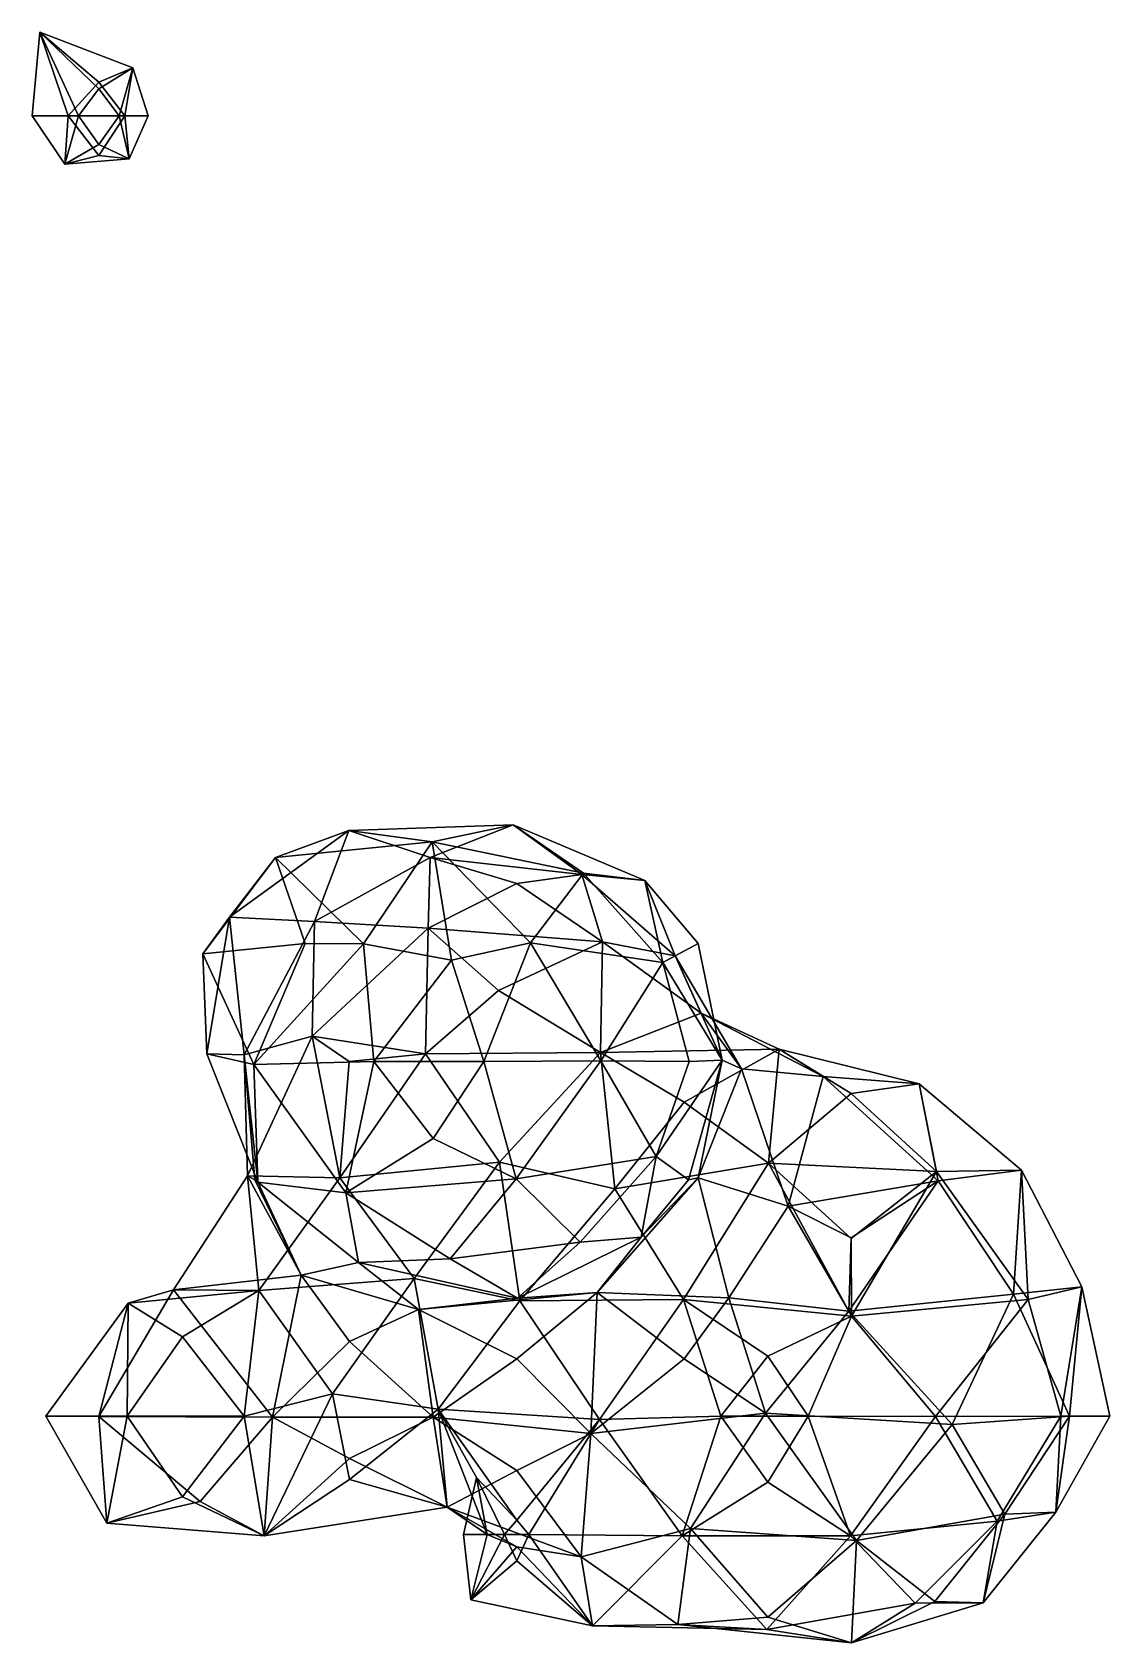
# Model space of a CAD drawing. Extents: x 290095 to 295679, y 4553756 to 4561441.
# Drawn here: x 295517 to 295679.4, y 4558890.6 to 4559133.3 of the extents above; entities that cross this region are included whole.
import ezdxf

# ---------------------------------------------------------------- set-up
doc = ezdxf.new("R2010")
doc.units = 0
doc.layers.add('Au_ppm_Pref_-_0_5', color=7, linetype='CONTINUOUS')

msp = doc.modelspace()

# ---------------------------------------------------------------- linework, layer by layer
at = {"layer": 'Au_ppm_Pref_-_0_5'}
for points in [[(295517.04, 4559120.74, 1936.22), (295518.17, 4559133.34, 1936.22), (295524.01, 4559120.74, 1937.67)], [(295518.17, 4559133.34, 1936.22), (295517.04, 4559120.74, 1936.22), (295522.47, 4559120.74, 1934.05)], [(295518.17, 4559133.34, 1936.22), (295527.08, 4559124.78, 1937.57), (295524.01, 4559120.74, 1937.67)], [(295518.17, 4559133.34, 1936.22), (295532.2, 4559127.97, 1936.22), (295527.08, 4559124.78, 1937.57)], [(295518.17, 4559133.34, 1936.22), (295522.47, 4559120.74, 1934.05), (295527.08, 4559125.79, 1934.53)], [(295532.2, 4559127.97, 1936.22), (295518.17, 4559133.34, 1936.22), (295527.08, 4559125.79, 1934.53)], [(295530.13, 4559120.74, 1937.66), (295527.08, 4559124.78, 1937.57), (295532.2, 4559127.97, 1936.22)], [(295532.2, 4559127.97, 1936.22), (295527.08, 4559125.79, 1934.53), (295530.98, 4559120.74, 1934.38)], [(295530.13, 4559120.74, 1937.66), (295532.2, 4559127.97, 1936.22), (295534.51, 4559120.74, 1936.22)], [(295534.51, 4559120.74, 1936.22), (295532.2, 4559127.97, 1936.22), (295530.98, 4559120.74, 1934.38)], [(295527.08, 4559125.79, 1934.53), (295522.47, 4559120.74, 1934.05), (295530.98, 4559120.74, 1934.38)], [(295530.13, 4559120.74, 1937.66), (295524.01, 4559120.74, 1937.67), (295527.08, 4559124.78, 1937.57)], [(295521.94, 4559113.46, 1936.22), (295517.04, 4559120.74, 1936.22), (295524.01, 4559120.74, 1937.67)], [(295517.04, 4559120.74, 1936.22), (295521.94, 4559113.46, 1936.22), (295522.47, 4559120.74, 1934.05)], [(295521.94, 4559113.46, 1936.22), (295524.01, 4559120.74, 1937.67), (295527.08, 4559116.4, 1937.67)], [(295521.94, 4559113.46, 1936.22), (295527.08, 4559114.77, 1934.23), (295522.47, 4559120.74, 1934.05)], [(295530.98, 4559120.74, 1934.38), (295522.47, 4559120.74, 1934.05), (295527.08, 4559114.77, 1934.23)], [(295530.13, 4559120.74, 1937.66), (295527.08, 4559116.4, 1937.67), (295524.01, 4559120.74, 1937.67)], [(295530.13, 4559120.74, 1937.66), (295531.67, 4559114.25, 1936.22), (295527.08, 4559116.4, 1937.67)], [(295531.67, 4559114.25, 1936.22), (295530.98, 4559120.74, 1934.38), (295527.08, 4559114.77, 1934.23)], [(295530.13, 4559120.74, 1937.66), (295534.51, 4559120.74, 1936.22), (295531.67, 4559114.25, 1936.22)], [(295531.67, 4559114.25, 1936.22), (295534.51, 4559120.74, 1936.22), (295530.98, 4559120.74, 1934.38)], [(295531.67, 4559114.25, 1936.22), (295521.94, 4559113.46, 1936.22), (295527.08, 4559116.4, 1937.67)], [(295521.94, 4559113.46, 1936.22), (295531.67, 4559114.25, 1936.22), (295527.08, 4559114.77, 1934.23)], [(295564.74, 4559013.01, 1954.07), (295559.59, 4558999.28, 1961.19), (295546.75, 4558999.96, 1955.24)], [(295564.74, 4559013.01, 1954.07), (295546.75, 4558999.96, 1955.24), (295553.72, 4559008.93, 1949.05)], [(295577.32, 4559011.33, 1948.28), (295564.74, 4559013.01, 1954.07), (295553.72, 4559008.93, 1949.05)], [(295564.74, 4559013.01, 1954.07), (295576.99, 4559008.93, 1959.68), (295559.59, 4558999.28, 1961.19)], [(295577.32, 4559011.33, 1948.28), (295589.54, 4559013.87, 1954.03), (295564.74, 4559013.01, 1954.07)], [(295564.74, 4559013.01, 1954.07), (295589.54, 4559013.87, 1954.03), (295576.99, 4559008.93, 1959.68)], [(295576.99, 4559008.93, 1959.68), (295589.54, 4559013.87, 1954.03), (295599.86, 4559006.38, 1958.82)], [(295577.32, 4559011.33, 1948.28), (295600.12, 4559006.59, 1949.31), (295589.54, 4559013.87, 1954.03)], [(295609.36, 4559005.47, 1954.04), (295599.86, 4559006.38, 1958.82), (295589.54, 4559013.87, 1954.03)], [(295600.12, 4559006.59, 1949.31), (295609.36, 4559005.47, 1954.04), (295589.54, 4559013.87, 1954.03)], [(295577.32, 4559011.33, 1948.28), (295553.72, 4559008.93, 1949.05), (295566.95, 4558995.92, 1945.23)], [(295566.95, 4558995.92, 1945.23), (295580.23, 4558993.5, 1944.29), (295577.32, 4559011.33, 1948.28)], [(295577.32, 4559011.33, 1948.28), (295580.23, 4558993.5, 1944.29), (295592.12, 4558996.1, 1945.38)], [(295600.12, 4559006.59, 1949.31), (295577.32, 4559011.33, 1948.28), (295592.12, 4558996.1, 1945.38)], [(295553.72, 4559008.93, 1949.05), (295542.75, 4558994.43, 1948.49), (295558.17, 4558996.01, 1944.93)], [(295553.72, 4559008.93, 1949.05), (295546.75, 4558999.96, 1955.24), (295542.75, 4558994.43, 1948.49)], [(295553.72, 4559008.93, 1949.05), (295558.17, 4558996.01, 1944.93), (295566.95, 4558995.92, 1945.23)], [(295576.99, 4559008.93, 1959.68), (295576.7, 4558998.32, 1966.12), (295559.59, 4558999.28, 1961.19)], [(295576.99, 4559008.93, 1959.68), (295590.08, 4559005.01, 1962.98), (295576.7, 4558998.32, 1966.12)], [(295599.86, 4559006.38, 1958.82), (295590.08, 4559005.01, 1962.98), (295576.99, 4559008.93, 1959.68)], [(295590.08, 4559005.01, 1962.98), (295603, 4558996.26, 1965.84), (295576.7, 4558998.32, 1966.12)], [(295599.86, 4559006.38, 1958.82), (295603, 4558996.26, 1965.84), (295590.08, 4559005.01, 1962.98)], [(295612.1, 4558993.14, 1949.04), (295600.12, 4559006.59, 1949.31), (295592.12, 4558996.1, 1945.38)], [(295609.36, 4559005.47, 1954.04), (295613.94, 4558994.13, 1959.84), (295599.86, 4559006.38, 1958.82)], [(295613.94, 4558994.13, 1959.84), (295603, 4558996.26, 1965.84), (295599.86, 4559006.38, 1958.82)], [(295609.36, 4559005.47, 1954.04), (295600.12, 4559006.59, 1949.31), (295612.1, 4558993.14, 1949.04)], [(295609.36, 4559005.47, 1954.04), (295617.41, 4558996.01, 1954.04), (295613.94, 4558994.13, 1959.84)], [(295617.41, 4558996.01, 1954.04), (295609.36, 4559005.47, 1954.04), (295612.1, 4558993.14, 1949.04)], [(295542.75, 4558994.43, 1948.49), (295546.75, 4558999.96, 1955.24), (295543.34, 4558979.35, 1954.1)], [(295543.34, 4558979.35, 1954.1), (295546.75, 4558999.96, 1955.24), (295549, 4558979.22, 1960.73)], [(295559.59, 4558999.28, 1961.19), (295549, 4558979.22, 1960.73), (295546.75, 4558999.96, 1955.24)], [(295559.59, 4558999.28, 1961.19), (295559.25, 4558982.01, 1967.14), (295549, 4558979.22, 1960.73)], [(295559.59, 4558999.28, 1961.19), (295576.7, 4558998.32, 1966.12), (295559.25, 4558982.01, 1967.14)], [(295576.7, 4558998.32, 1966.12), (295576.32, 4558979.38, 1973.11), (295559.25, 4558982.01, 1967.14)], [(295576.32, 4558979.38, 1973.11), (295576.7, 4558998.32, 1966.12), (295587.32, 4558988.88, 1970.78)], [(295603, 4558996.26, 1965.84), (295587.32, 4558988.88, 1970.78), (295576.7, 4558998.32, 1966.12)], [(295550.42, 4558977.76, 1947.05), (295558.17, 4558996.01, 1944.93), (295542.75, 4558994.43, 1948.49)], [(295566.95, 4558995.92, 1945.23), (295558.17, 4558996.01, 1944.93), (295550.42, 4558977.76, 1947.05)], [(295568.51, 4558978.19, 1943.87), (295566.95, 4558995.92, 1945.23), (295550.42, 4558977.76, 1947.05)], [(295568.51, 4558978.19, 1943.87), (295580.23, 4558993.5, 1944.29), (295566.95, 4558995.92, 1945.23)], [(295585.11, 4558978.19, 1944.5), (295592.12, 4558996.1, 1945.38), (295580.23, 4558993.5, 1944.29)], [(295602.72, 4558978.32, 1945.47), (295592.12, 4558996.1, 1945.38), (295585.11, 4558978.19, 1944.5)], [(295603, 4558996.26, 1965.84), (295602.71, 4558979.56, 1972.95), (295587.32, 4558988.88, 1970.78)], [(295592.12, 4558996.1, 1945.38), (295602.72, 4558978.32, 1945.47), (295612.1, 4558993.14, 1949.04)], [(295617.87, 4558985.5, 1967.13), (295602.71, 4558979.56, 1972.95), (295603, 4558996.26, 1965.84)], [(295613.94, 4558994.13, 1959.84), (295617.87, 4558985.5, 1967.13), (295603, 4558996.26, 1965.84)], [(295621.01, 4558978.43, 1953.46), (295617.41, 4558996.01, 1954.04), (295612.1, 4558993.14, 1949.04)], [(295613.94, 4558994.13, 1959.84), (295617.41, 4558996.01, 1954.04), (295621.01, 4558978.43, 1953.46)], [(295550.42, 4558977.76, 1947.05), (295542.75, 4558994.43, 1948.49), (295543.34, 4558979.35, 1954.1)], [(295585.11, 4558978.19, 1944.5), (295580.23, 4558993.5, 1944.29), (295568.51, 4558978.19, 1943.87)], [(295616.03, 4558978.19, 1948.1), (295612.1, 4558993.14, 1949.04), (295602.72, 4558978.32, 1945.47)], [(295612.1, 4558993.14, 1949.04), (295616.03, 4558978.19, 1948.1), (295621.01, 4558978.43, 1953.46)], [(295621.01, 4558978.43, 1953.46), (295623.92, 4558977.08, 1960.36), (295613.94, 4558994.13, 1959.84)], [(295613.94, 4558994.13, 1959.84), (295623.92, 4558977.08, 1960.36), (295617.87, 4558985.5, 1967.13)], [(295587.32, 4558988.88, 1970.78), (295602.71, 4558979.56, 1972.95), (295576.32, 4558979.38, 1973.11)], [(295617.87, 4558985.5, 1967.13), (295629.63, 4558980.06, 1971.78), (295602.71, 4558979.56, 1972.95)], [(295636.24, 4558975.95, 1966.18), (295629.63, 4558980.06, 1971.78), (295617.87, 4558985.5, 1967.13)], [(295636.24, 4558975.95, 1966.18), (295617.87, 4558985.5, 1967.13), (295623.92, 4558977.08, 1960.36)], [(295549.47, 4558960.96, 1965.9), (295549, 4558979.22, 1960.73), (295559.25, 4558982.01, 1967.14)], [(295549.47, 4558960.96, 1965.9), (295559.25, 4558982.01, 1967.14), (295563.4, 4558960.67, 1972.32)], [(295563.4, 4558960.67, 1972.32), (295559.25, 4558982.01, 1967.14), (295564.79, 4558978.19, 1971.86)], [(295576.32, 4558979.38, 1973.11), (295564.79, 4558978.19, 1971.86), (295559.25, 4558982.01, 1967.14)], [(295550.42, 4558977.76, 1947.05), (295543.34, 4558979.35, 1954.1), (295551.06, 4558960.01, 1954.19)], [(295549, 4558979.22, 1960.73), (295551.06, 4558960.01, 1954.19), (295543.34, 4558979.35, 1954.1)], [(295549, 4558979.22, 1960.73), (295549.47, 4558960.96, 1965.9), (295550.58, 4558960.37, 1959.98)], [(295550.58, 4558960.37, 1959.98), (295551.06, 4558960.01, 1954.19), (295549, 4558979.22, 1960.73)], [(295568.51, 4558978.19, 1943.87), (295550.42, 4558977.76, 1947.05), (295564.3, 4558958.41, 1947.73)], [(295563.4, 4558960.67, 1972.32), (295576.32, 4558979.38, 1973.11), (295587.48, 4558963.05, 1973.97)], [(295576.32, 4558979.38, 1973.11), (295563.4, 4558960.67, 1972.32), (295564.79, 4558978.19, 1971.86)], [(295577.48, 4558966.62, 1944.24), (295568.51, 4558978.19, 1943.87), (295564.3, 4558958.41, 1947.73)], [(295585.11, 4558978.19, 1944.5), (295568.51, 4558978.19, 1943.87), (295577.48, 4558966.62, 1944.24)], [(295602.71, 4558979.56, 1972.95), (295587.48, 4558963.05, 1973.97), (295576.32, 4558979.38, 1973.11)], [(295585.11, 4558978.19, 1944.5), (295577.48, 4558966.62, 1944.24), (295590, 4558960.53, 1945.68)], [(295590, 4558960.53, 1945.68), (295602.72, 4558978.32, 1945.47), (295585.11, 4558978.19, 1944.5)], [(295587.48, 4558963.05, 1973.97), (295602.71, 4558979.56, 1972.95), (295604.85, 4558958.99, 1977.01)], [(295602.72, 4558978.32, 1945.47), (295590, 4558960.53, 1945.68), (295611.05, 4558963.88, 1949.26)], [(295629.63, 4558980.06, 1971.78), (295615.28, 4558972.07, 1975.75), (295602.71, 4558979.56, 1972.95)], [(295615.28, 4558972.07, 1975.75), (295604.85, 4558958.99, 1977.01), (295602.71, 4558979.56, 1972.95)], [(295611.05, 4558963.88, 1949.26), (295616.03, 4558978.19, 1948.1), (295602.72, 4558978.32, 1945.47)], [(295621.01, 4558978.43, 1953.46), (295616.03, 4558978.19, 1948.1), (295611.05, 4558963.88, 1949.26)], [(295611.05, 4558963.88, 1949.26), (295615.93, 4558960.37, 1954.04), (295621.01, 4558978.43, 1953.46)], [(295628.02, 4558962.87, 1978.76), (295615.28, 4558972.07, 1975.75), (295629.63, 4558980.06, 1971.78)], [(295615.93, 4558960.37, 1954.04), (295617.41, 4558960.66, 1959.64), (295621.01, 4558978.43, 1953.46)], [(295623.92, 4558977.08, 1960.36), (295621.01, 4558978.43, 1953.46), (295617.41, 4558960.66, 1959.64)], [(295628.02, 4558962.87, 1978.76), (295629.63, 4558980.06, 1971.78), (295640.47, 4558973.38, 1976.19)], [(295636.24, 4558975.95, 1966.18), (295650.69, 4558974.82, 1971.86), (295629.63, 4558980.06, 1971.78)], [(295650.69, 4558974.82, 1971.86), (295640.47, 4558973.38, 1976.19), (295629.63, 4558980.06, 1971.78)], [(295564.3, 4558958.41, 1947.73), (295550.42, 4558977.76, 1947.05), (295551.06, 4558960.01, 1954.19)], [(295630.95, 4558956.42, 1963.15), (295623.92, 4558977.08, 1960.36), (295617.41, 4558960.66, 1959.64)], [(295630.95, 4558956.42, 1963.15), (295636.24, 4558975.95, 1966.18), (295623.92, 4558977.08, 1960.36)], [(295630.95, 4558956.42, 1963.15), (295653.56, 4558960.2, 1965.88), (295636.24, 4558975.95, 1966.18)], [(295636.24, 4558975.95, 1966.18), (295653.56, 4558960.2, 1965.88), (295650.69, 4558974.82, 1971.86)], [(295653.34, 4558961.61, 1977.85), (295628.02, 4558962.87, 1978.76), (295640.47, 4558973.38, 1976.19)], [(295650.69, 4558974.82, 1971.86), (295653.34, 4558961.61, 1977.85), (295640.47, 4558973.38, 1976.19)], [(295653.34, 4558961.61, 1977.85), (295650.69, 4558974.82, 1971.86), (295666.15, 4558961.81, 1971.86)], [(295653.56, 4558960.2, 1965.88), (295666.15, 4558961.81, 1971.86), (295650.69, 4558974.82, 1971.86)], [(295615.28, 4558972.07, 1975.75), (295628.02, 4558962.87, 1978.76), (295604.85, 4558958.99, 1977.01)], [(295590, 4558960.53, 1945.68), (295577.48, 4558966.62, 1944.24), (295564.3, 4558958.41, 1947.73)], [(295599.61, 4558950.97, 1949.45), (295611.05, 4558963.88, 1949.26), (295590, 4558960.53, 1945.68)], [(295599.61, 4558950.97, 1949.45), (295608.79, 4558951.73, 1954.04), (295611.05, 4558963.88, 1949.26)], [(295611.05, 4558963.88, 1949.26), (295608.79, 4558951.73, 1954.04), (295615.93, 4558960.37, 1954.04)], [(295538.35, 4558943.81, 1965.95), (295549.47, 4558960.96, 1965.9), (295551.2, 4558943.71, 1973.39)], [(295538.35, 4558943.81, 1965.95), (295557.56, 4558946.02, 1961.31), (295549.47, 4558960.96, 1965.9)], [(295557.56, 4558946.02, 1961.31), (295550.58, 4558960.37, 1959.98), (295549.47, 4558960.96, 1965.9)], [(295549.47, 4558960.96, 1965.9), (295563.4, 4558960.67, 1972.32), (295551.2, 4558943.71, 1973.39)], [(295574.58, 4558945.51, 1974.21), (295563.4, 4558960.67, 1972.32), (295587.48, 4558963.05, 1973.97)], [(295590.52, 4558942.11, 1977.23), (295574.58, 4558945.51, 1974.21), (295587.48, 4558963.05, 1973.97)], [(295590.52, 4558942.11, 1977.23), (295587.48, 4558963.05, 1973.97), (295604.85, 4558958.99, 1977.01)], [(295628.02, 4558962.87, 1978.76), (295615.17, 4558942.31, 1980.4), (295604.85, 4558958.99, 1977.01)], [(295640.5, 4558939.8, 1980.66), (295615.17, 4558942.31, 1980.4), (295628.02, 4558962.87, 1978.76)], [(295640.47, 4558951.53, 1980.79), (295640.5, 4558939.8, 1980.66), (295628.02, 4558962.87, 1978.76)], [(295640.47, 4558951.53, 1980.79), (295628.02, 4558962.87, 1978.76), (295653.34, 4558961.61, 1977.85)], [(295640.5, 4558939.8, 1980.66), (295640.47, 4558951.53, 1980.79), (295653.34, 4558961.61, 1977.85)], [(295640.5, 4558939.8, 1980.66), (295653.34, 4558961.61, 1977.85), (295667.13, 4558942.32, 1978.25)], [(295667.13, 4558942.32, 1978.25), (295653.34, 4558961.61, 1977.85), (295666.15, 4558961.81, 1971.86)], [(295664.92, 4558943.15, 1966.42), (295666.15, 4558961.81, 1971.86), (295653.56, 4558960.2, 1965.88)], [(295664.92, 4558943.15, 1966.42), (295675.22, 4558944.24, 1972.35), (295666.15, 4558961.81, 1971.86)], [(295675.22, 4558944.24, 1972.35), (295667.13, 4558942.32, 1978.25), (295666.15, 4558961.81, 1971.86)], [(295557.56, 4558946.02, 1961.31), (295551.06, 4558960.01, 1954.19), (295550.58, 4558960.37, 1959.98)], [(295566.2, 4558947.92, 1955.2), (295564.3, 4558958.41, 1947.73), (295551.06, 4558960.01, 1954.19)], [(295557.56, 4558946.02, 1961.31), (295566.2, 4558947.92, 1955.2), (295551.06, 4558960.01, 1954.19)], [(295551.2, 4558943.71, 1973.39), (295563.4, 4558960.67, 1972.32), (295574.58, 4558945.51, 1974.21)], [(295580.02, 4558948.46, 1948.87), (295590, 4558960.53, 1945.68), (295564.3, 4558958.41, 1947.73)], [(295580.02, 4558948.46, 1948.87), (295564.3, 4558958.41, 1947.73), (295566.2, 4558947.92, 1955.2)], [(295580.02, 4558948.46, 1948.87), (295599.61, 4558950.97, 1949.45), (295590, 4558960.53, 1945.68)], [(295590.52, 4558942.11, 1977.23), (295604.85, 4558958.99, 1977.01), (295615.17, 4558942.31, 1980.4)], [(295617.41, 4558960.66, 1959.64), (295608.79, 4558951.73, 1954.04), (295602.16, 4558943.41, 1960.15)], [(295622.04, 4558942.56, 1962.73), (295617.41, 4558960.66, 1959.64), (295602.16, 4558943.41, 1960.15)], [(295615.93, 4558960.37, 1954.04), (295608.79, 4558951.73, 1954.04), (295617.41, 4558960.66, 1959.64)], [(295617.41, 4558960.66, 1959.64), (295622.04, 4558942.56, 1962.73), (295630.95, 4558956.42, 1963.15)], [(295640.47, 4558951.62, 1962.9), (295653.56, 4558960.2, 1965.88), (295630.95, 4558956.42, 1963.15)], [(295664.92, 4558943.15, 1966.42), (295653.56, 4558960.2, 1965.88), (295640.13, 4558940.58, 1963.58)], [(295640.47, 4558951.62, 1962.9), (295640.13, 4558940.58, 1963.58), (295653.56, 4558960.2, 1965.88)], [(295640.13, 4558940.58, 1963.58), (295630.95, 4558956.42, 1963.15), (295622.04, 4558942.56, 1962.73)], [(295640.13, 4558940.58, 1963.58), (295640.47, 4558951.62, 1962.9), (295630.95, 4558956.42, 1963.15)], [(295599.61, 4558950.97, 1949.45), (295590.18, 4558942.51, 1954.09), (295608.79, 4558951.73, 1954.04)], [(295608.79, 4558951.73, 1954.04), (295590.18, 4558942.51, 1954.09), (295602.16, 4558943.41, 1960.15)], [(295599.61, 4558950.97, 1949.45), (295580.02, 4558948.46, 1948.87), (295590.18, 4558942.51, 1954.09)], [(295557.56, 4558946.02, 1961.31), (295575.25, 4558940.83, 1959.48), (295566.2, 4558947.92, 1955.2)], [(295580.02, 4558948.46, 1948.87), (295566.2, 4558947.92, 1955.2), (295590.18, 4558942.51, 1954.09)], [(295590.18, 4558942.51, 1954.09), (295566.2, 4558947.92, 1955.2), (295575.25, 4558940.83, 1959.48)], [(295553.27, 4558924.58, 1964.63), (295557.56, 4558946.02, 1961.31), (295538.35, 4558943.81, 1965.95)], [(295562.27, 4558928.13, 1974.22), (295551.2, 4558943.71, 1973.39), (295574.58, 4558945.51, 1974.21)], [(295557.56, 4558946.02, 1961.31), (295553.27, 4558924.58, 1964.63), (295564.88, 4558936.01, 1963.74)], [(295557.56, 4558946.02, 1961.31), (295564.88, 4558936.01, 1963.74), (295575.25, 4558940.83, 1959.48)], [(295578.22, 4558925.8, 1976.73), (295562.27, 4558928.13, 1974.22), (295574.58, 4558945.51, 1974.21)], [(295578.22, 4558925.8, 1976.73), (295574.58, 4558945.51, 1974.21), (295590.52, 4558942.11, 1977.23)], [(295664.92, 4558943.15, 1966.42), (295673.39, 4558924.74, 1968.22), (295675.22, 4558944.24, 1972.35)], [(295672.07, 4558924.74, 1976.84), (295667.13, 4558942.32, 1978.25), (295675.22, 4558944.24, 1972.35)], [(295672.07, 4558924.74, 1976.84), (295675.22, 4558944.24, 1972.35), (295679.44, 4558924.74, 1971.86)], [(295679.44, 4558924.74, 1971.86), (295675.22, 4558944.24, 1972.35), (295673.39, 4558924.74, 1968.22)], [(295519.09, 4558924.74, 1971.86), (295527.06, 4558924.71, 1965.94), (295531.5, 4558941.76, 1971.86)], [(295519.09, 4558924.74, 1971.86), (295531.5, 4558941.76, 1971.86), (295531.34, 4558924.74, 1975.79)], [(295553.27, 4558924.58, 1964.63), (295538.35, 4558943.81, 1965.95), (295527.06, 4558924.71, 1965.94)], [(295538.35, 4558943.81, 1965.95), (295531.5, 4558941.76, 1971.86), (295527.06, 4558924.71, 1965.94)], [(295531.5, 4558941.76, 1971.86), (295539.68, 4558936.73, 1975.85), (295531.34, 4558924.74, 1975.79)], [(295531.5, 4558941.76, 1971.86), (295538.35, 4558943.81, 1965.95), (295551.2, 4558943.71, 1973.39)], [(295551.2, 4558943.71, 1973.39), (295539.68, 4558936.73, 1975.85), (295531.5, 4558941.76, 1971.86)], [(295549, 4558924.74, 1976.25), (295539.68, 4558936.73, 1975.85), (295551.2, 4558943.71, 1973.39)], [(295551.2, 4558943.71, 1973.39), (295562.27, 4558928.13, 1974.22), (295549, 4558924.74, 1976.25)], [(295602.16, 4558943.41, 1960.15), (295590.18, 4558942.51, 1954.09), (295575.25, 4558940.83, 1959.48)], [(295602.16, 4558943.41, 1960.15), (295575.25, 4558940.83, 1959.48), (295590.08, 4558933.41, 1962.87)], [(295578.22, 4558925.8, 1976.73), (295590.52, 4558942.11, 1977.23), (295602.53, 4558924.24, 1980.09)], [(295590.08, 4558933.41, 1962.87), (295601.23, 4558922.14, 1964.56), (295602.16, 4558943.41, 1960.15)], [(295590.52, 4558942.11, 1977.23), (295615.17, 4558942.31, 1980.4), (295602.53, 4558924.24, 1980.09)], [(295601.23, 4558922.14, 1964.56), (295615.28, 4558933.37, 1962.85), (295602.16, 4558943.41, 1960.15)], [(295622.04, 4558942.56, 1962.73), (295602.16, 4558943.41, 1960.15), (295615.28, 4558933.37, 1962.85)], [(295620.83, 4558924.74, 1981.12), (295602.53, 4558924.24, 1980.09), (295615.17, 4558942.31, 1980.4)], [(295640.5, 4558939.8, 1980.66), (295627.88, 4558933.77, 1980.8), (295615.17, 4558942.31, 1980.4)], [(295627.88, 4558933.77, 1980.8), (295620.83, 4558924.74, 1981.12), (295615.17, 4558942.31, 1980.4)], [(295615.28, 4558933.37, 1962.85), (295627.54, 4558925.19, 1963.75), (295622.04, 4558942.56, 1962.73)], [(295640.13, 4558940.58, 1963.58), (295622.04, 4558942.56, 1962.73), (295627.54, 4558925.19, 1963.75)], [(295664.92, 4558943.15, 1966.42), (295640.13, 4558940.58, 1963.58), (295655.7, 4558923.5, 1964.96)], [(295640.5, 4558939.8, 1980.66), (295667.13, 4558942.32, 1978.25), (295653.18, 4558924.71, 1980.36)], [(295672.07, 4558924.74, 1976.84), (295653.18, 4558924.71, 1980.36), (295667.13, 4558942.32, 1978.25)], [(295664.92, 4558943.15, 1966.42), (295655.7, 4558923.5, 1964.96), (295673.39, 4558924.74, 1968.22)], [(295575.25, 4558940.83, 1959.48), (295564.88, 4558936.01, 1963.74), (295577.48, 4558924.58, 1965.92)], [(295575.25, 4558940.83, 1959.48), (295577.48, 4558924.58, 1965.92), (295590.08, 4558933.41, 1962.87)], [(295655.7, 4558923.5, 1964.96), (295640.13, 4558940.58, 1963.58), (295627.54, 4558925.19, 1963.75)], [(295633.96, 4558924.74, 1980.66), (295627.88, 4558933.77, 1980.8), (295640.5, 4558939.8, 1980.66)], [(295640.5, 4558939.8, 1980.66), (295653.18, 4558924.71, 1980.36), (295633.96, 4558924.74, 1980.66)], [(295549, 4558924.74, 1976.25), (295531.34, 4558924.74, 1975.79), (295539.68, 4558936.73, 1975.85)], [(295553.27, 4558924.58, 1964.63), (295577.48, 4558924.58, 1965.92), (295564.88, 4558936.01, 1963.74)], [(295601.23, 4558922.14, 1964.56), (295590.08, 4558933.41, 1962.87), (295577.48, 4558924.58, 1965.92)], [(295627.54, 4558925.19, 1963.75), (295615.28, 4558933.37, 1962.85), (295601.23, 4558922.14, 1964.56)], [(295633.96, 4558924.74, 1980.66), (295620.83, 4558924.74, 1981.12), (295627.88, 4558933.77, 1980.8)], [(295562.27, 4558928.13, 1974.22), (295551.99, 4558906.7, 1971.89), (295549, 4558924.74, 1976.25)], [(295562.27, 4558928.13, 1974.22), (295564.88, 4558915.18, 1975.04), (295551.99, 4558906.7, 1971.89)], [(295562.27, 4558928.13, 1974.22), (295578.22, 4558925.8, 1976.73), (295564.88, 4558915.18, 1975.04)], [(295528.27, 4558908.6, 1971.86), (295527.06, 4558924.71, 1965.94), (295519.09, 4558924.74, 1971.86)], [(295528.27, 4558908.6, 1971.86), (295519.09, 4558924.74, 1971.86), (295531.34, 4558924.74, 1975.79)], [(295553.27, 4558924.58, 1964.63), (295527.06, 4558924.71, 1965.94), (295542.36, 4558911.88, 1966.3)], [(295542.36, 4558911.88, 1966.3), (295527.06, 4558924.71, 1965.94), (295528.27, 4558908.6, 1971.86)], [(295528.27, 4558908.6, 1971.86), (295531.34, 4558924.74, 1975.79), (295539.68, 4558912.58, 1975.91)], [(295549, 4558924.74, 1976.25), (295539.68, 4558912.58, 1975.91), (295531.34, 4558924.74, 1975.79)], [(295549, 4558924.74, 1976.25), (295551.99, 4558906.7, 1971.89), (295539.68, 4558912.58, 1975.91)], [(295553.27, 4558924.58, 1964.63), (295542.36, 4558911.88, 1966.3), (295551.99, 4558906.7, 1971.89)], [(295553.27, 4558924.58, 1964.63), (295551.99, 4558906.7, 1971.89), (295564.88, 4558918.38, 1969.74)], [(295553.27, 4558924.58, 1964.63), (295564.88, 4558918.38, 1969.74), (295577.48, 4558924.58, 1965.92)], [(295579.6, 4558911.05, 1971.86), (295564.88, 4558915.18, 1975.04), (295578.22, 4558925.8, 1976.73)], [(295564.88, 4558918.38, 1969.74), (295579.6, 4558911.05, 1971.86), (295577.48, 4558924.58, 1965.92)], [(295601.23, 4558922.14, 1964.56), (295577.48, 4558924.58, 1965.92), (295590.08, 4558916.57, 1969.13)], [(295590.08, 4558916.57, 1969.13), (295577.48, 4558924.58, 1965.92), (295579.6, 4558911.05, 1971.86)], [(295578.22, 4558925.8, 1976.73), (295602.53, 4558924.24, 1980.09), (295590.08, 4558909.06, 1978.51)], [(295578.22, 4558925.8, 1976.73), (295590.08, 4558909.06, 1978.51), (295583.99, 4558915.53, 1977.8)], [(295578.22, 4558925.8, 1976.73), (295583.99, 4558915.53, 1977.8), (295585.6, 4558906.92, 1975.68)], [(295578.22, 4558925.8, 1976.73), (295585.6, 4558906.92, 1975.68), (295579.6, 4558911.05, 1971.86)], [(295616.23, 4558907.83, 1966.13), (295627.54, 4558925.19, 1963.75), (295601.23, 4558922.14, 1964.56)], [(295620.83, 4558924.74, 1981.12), (295614.97, 4558906.71, 1980.19), (295602.53, 4558924.24, 1980.09)], [(295620.83, 4558924.74, 1981.12), (295627.88, 4558914.8, 1981.11), (295614.97, 4558906.71, 1980.19)], [(295616.23, 4558907.83, 1966.13), (295641.28, 4558906.02, 1965.56), (295627.54, 4558925.19, 1963.75)], [(295633.96, 4558924.74, 1980.66), (295627.88, 4558914.8, 1981.11), (295620.83, 4558924.74, 1981.12)], [(295641.28, 4558906.02, 1965.56), (295655.7, 4558923.5, 1964.96), (295627.54, 4558925.19, 1963.75)], [(295633.96, 4558924.74, 1980.66), (295640.36, 4558906.73, 1979.98), (295627.88, 4558914.8, 1981.11)], [(295653.18, 4558924.71, 1980.36), (295640.36, 4558906.73, 1979.98), (295633.96, 4558924.74, 1980.66)], [(295662.45, 4558908.93, 1977.15), (295640.36, 4558906.73, 1979.98), (295653.18, 4558924.71, 1980.36)], [(295672.07, 4558924.74, 1976.84), (295662.45, 4558908.93, 1977.15), (295653.18, 4558924.71, 1980.36)], [(295663.6, 4558909.96, 1967.91), (295673.39, 4558924.74, 1968.22), (295655.7, 4558923.5, 1964.96)], [(295672.07, 4558924.74, 1976.84), (295671.32, 4558910.27, 1971.86), (295662.45, 4558908.93, 1977.15)], [(295671.32, 4558910.27, 1971.86), (295673.39, 4558924.74, 1968.22), (295663.6, 4558909.96, 1967.91)], [(295672.07, 4558924.74, 1976.84), (295679.44, 4558924.74, 1971.86), (295671.32, 4558910.27, 1971.86)], [(295671.32, 4558910.27, 1971.86), (295679.44, 4558924.74, 1971.86), (295673.39, 4558924.74, 1968.22)], [(295591.87, 4558906.92, 1978.64), (295590.08, 4558909.06, 1978.51), (295602.53, 4558924.24, 1980.09)], [(295601.23, 4558922.14, 1964.56), (295590.08, 4558916.57, 1969.13), (295599.75, 4558903.55, 1970.55)], [(295614.97, 4558906.71, 1980.19), (295591.87, 4558906.92, 1978.64), (295602.53, 4558924.24, 1980.09)], [(295616.23, 4558907.83, 1966.13), (295601.23, 4558922.14, 1964.56), (295599.75, 4558903.55, 1970.55)], [(295663.6, 4558909.96, 1967.91), (295655.7, 4558923.5, 1964.96), (295641.28, 4558906.02, 1965.56)], [(295564.88, 4558918.38, 1969.74), (295551.99, 4558906.7, 1971.89), (295579.6, 4558911.05, 1971.86)], [(295579.6, 4558911.05, 1971.86), (295551.99, 4558906.7, 1971.89), (295564.88, 4558915.18, 1975.04)], [(295579.6, 4558911.05, 1971.86), (295599.75, 4558903.55, 1970.55), (295590.08, 4558916.57, 1969.13)], [(295582.06, 4558906.92, 1977.8), (295583.99, 4558915.53, 1977.8), (295588.24, 4558906.92, 1978.66)], [(295582.06, 4558906.92, 1977.8), (295585.6, 4558906.92, 1975.68), (295583.99, 4558915.53, 1977.8)], [(295590.08, 4558909.06, 1978.51), (295588.24, 4558906.92, 1978.66), (295583.99, 4558915.53, 1977.8)], [(295627.88, 4558914.8, 1981.11), (295640.36, 4558906.73, 1979.98), (295614.97, 4558906.71, 1980.19)], [(295539.68, 4558912.58, 1975.91), (295551.99, 4558906.7, 1971.89), (295528.27, 4558908.6, 1971.86)], [(295542.36, 4558911.88, 1966.3), (295528.27, 4558908.6, 1971.86), (295551.99, 4558906.7, 1971.89)], [(295579.6, 4558911.05, 1971.86), (295585.6, 4558906.92, 1975.68), (295590.08, 4558905.06, 1977.17)], [(295579.6, 4558911.05, 1971.86), (295590.08, 4558905.06, 1977.17), (295599.75, 4558903.55, 1970.55)], [(295653.07, 4558896.84, 1968.5), (295663.6, 4558909.96, 1967.91), (295641.28, 4558906.02, 1965.56)], [(295660.37, 4558896.6, 1971.86), (295663.6, 4558909.96, 1967.91), (295653.07, 4558896.84, 1968.5)], [(295671.32, 4558910.27, 1971.86), (295660.37, 4558896.6, 1971.86), (295662.45, 4558908.93, 1977.15)], [(295660.37, 4558896.6, 1971.86), (295671.32, 4558910.27, 1971.86), (295663.6, 4558909.96, 1967.91)], [(295591.87, 4558906.92, 1978.64), (295588.24, 4558906.92, 1978.66), (295590.08, 4558909.06, 1978.51)], [(295616.23, 4558907.83, 1966.13), (295599.75, 4558903.55, 1970.55), (295614.36, 4558893.37, 1972.38)], [(295616.23, 4558907.83, 1966.13), (295614.36, 4558893.37, 1972.38), (295627.88, 4558894.45, 1967.7)], [(295616.23, 4558907.83, 1966.13), (295627.88, 4558894.45, 1967.7), (295641.28, 4558906.02, 1965.56)], [(295662.45, 4558908.93, 1977.15), (295650.12, 4558896.57, 1976.7), (295640.36, 4558906.73, 1979.98)], [(295660.37, 4558896.6, 1971.86), (295650.12, 4558896.57, 1976.7), (295662.45, 4558908.93, 1977.15)], [(295582.06, 4558906.92, 1977.8), (295588.24, 4558906.92, 1978.66), (295583.12, 4558897.09, 1977.8)], [(295582.06, 4558906.92, 1977.8), (295583.12, 4558897.09, 1977.8), (295585.6, 4558906.92, 1975.68)], [(295585.6, 4558906.92, 1975.68), (295583.12, 4558897.09, 1977.8), (295590.08, 4558905.06, 1977.17)], [(295583.12, 4558897.09, 1977.8), (295588.24, 4558906.92, 1978.66), (295590.08, 4558902.93, 1979.12)], [(295583.12, 4558897.09, 1977.8), (295601.46, 4558893.13, 1977.49), (295590.08, 4558905.06, 1977.17)], [(295591.87, 4558906.92, 1978.64), (295590.08, 4558902.93, 1979.12), (295588.24, 4558906.92, 1978.66)], [(295591.87, 4558906.92, 1978.64), (295601.46, 4558893.13, 1977.49), (295590.08, 4558902.93, 1979.12)], [(295599.75, 4558903.55, 1970.55), (295590.08, 4558905.06, 1977.17), (295601.46, 4558893.13, 1977.49)], [(295591.87, 4558906.92, 1978.64), (295614.97, 4558906.71, 1980.19), (295601.46, 4558893.13, 1977.49)], [(295627.77, 4558892.58, 1977.58), (295601.46, 4558893.13, 1977.49), (295614.97, 4558906.71, 1980.19)], [(295614.97, 4558906.71, 1980.19), (295640.36, 4558906.73, 1979.98), (295627.77, 4558892.58, 1977.58)], [(295650.12, 4558896.57, 1976.7), (295627.77, 4558892.58, 1977.58), (295640.36, 4558906.73, 1979.98)], [(295641.28, 4558906.02, 1965.56), (295627.88, 4558894.45, 1967.7), (295640.52, 4558890.59, 1971.63)], [(295640.52, 4558890.59, 1971.63), (295653.07, 4558896.84, 1968.5), (295641.28, 4558906.02, 1965.56)], [(295601.46, 4558893.13, 1977.49), (295583.12, 4558897.09, 1977.8), (295590.08, 4558902.93, 1979.12)], [(295614.36, 4558893.37, 1972.38), (295599.75, 4558903.55, 1970.55), (295601.46, 4558893.13, 1977.49)], [(295627.77, 4558892.58, 1977.58), (295650.12, 4558896.57, 1976.7), (295640.52, 4558890.59, 1971.63)], [(295640.52, 4558890.59, 1971.63), (295660.37, 4558896.6, 1971.86), (295653.07, 4558896.84, 1968.5)], [(295640.52, 4558890.59, 1971.63), (295650.12, 4558896.57, 1976.7), (295660.37, 4558896.6, 1971.86)], [(295601.46, 4558893.13, 1977.49), (295627.77, 4558892.58, 1977.58), (295614.36, 4558893.37, 1972.38)], [(295614.36, 4558893.37, 1972.38), (295640.52, 4558890.59, 1971.63), (295627.88, 4558894.45, 1967.7)], [(295627.77, 4558892.58, 1977.58), (295640.52, 4558890.59, 1971.63), (295614.36, 4558893.37, 1972.38)]]:
    msp.add_3dface(points, dxfattribs=at)

doc.saveas('drawing.dxf')
